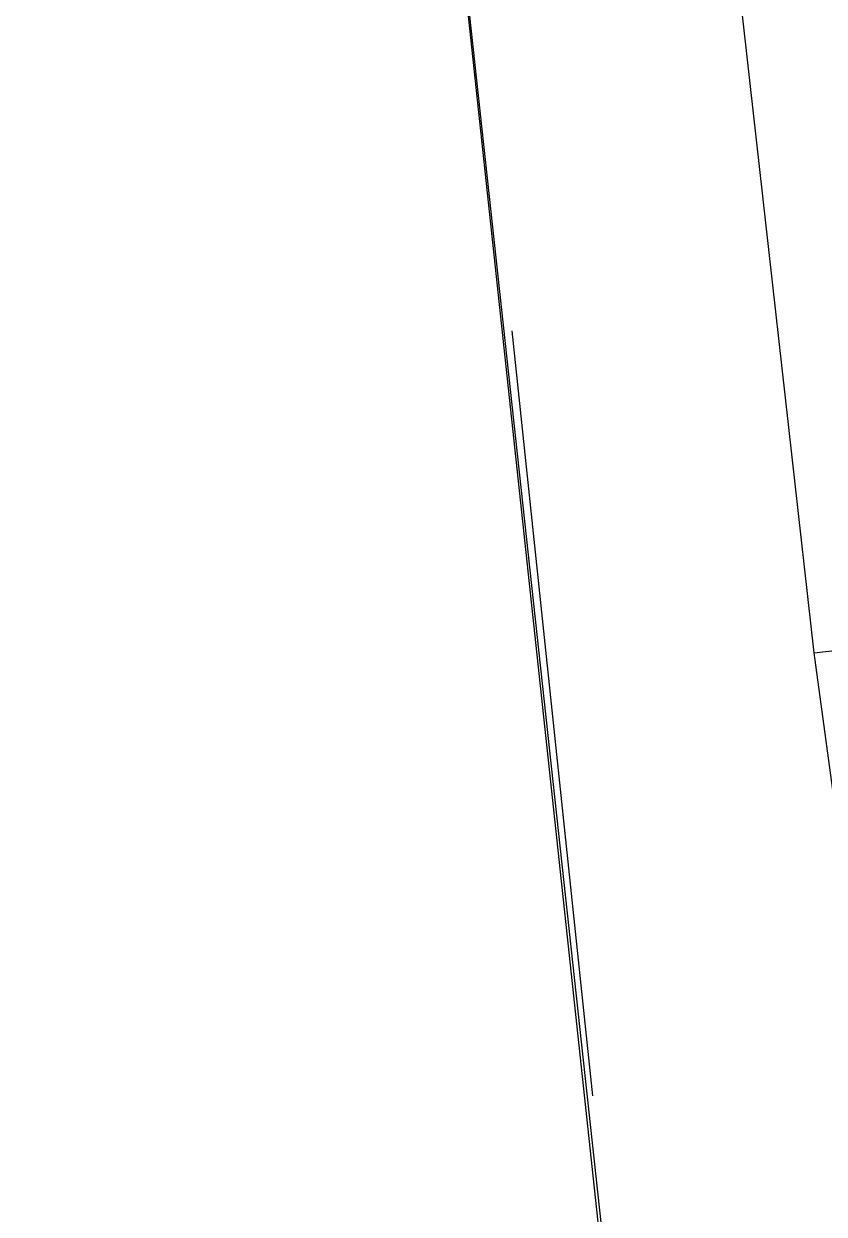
# Model space of a CAD drawing. Header units: feet. Extents: x -84 to 198, y -22 to 181.
# Drawn here: x 136.01 to 136.54, y 126.539 to 127.328 of the extents above; entities that cross this region are included whole.
import ezdxf

# ---------------------------------------------------------------- set-up
doc = ezdxf.new("R2010")
doc.units = ezdxf.units.FT
doc.layers.add('A-LINEA', color=7, linetype='CONTINUOUS')

msp = doc.modelspace()

# ---------------------------------------------------------------- linework, layer by layer
at = {"layer": 'A-LINEA'}
for p, q in [((136.5333, 126.9111), (136.12, 130.5911)), ((136.5333, 126.9111), (136.12, 130.5911)), ((136.3867, 126.6178), (136.3333, 127.1244)), ((136.3867, 126.6178), (136.3333, 127.1244))]:
    msp.add_line(p, q, dxfattribs=at)
for points in [[(137.5067, 106.2578), (137.4533, 109.6311), (137.3467, 112.9911), (137.1867, 116.3644), (136.9733, 119.7244), (136.72, 123.0844), (136.4, 126.4444), (136.04, 129.7911), (135.6267, 133.1378), (135.16, 136.4711), (134.64, 139.8044), (134.0667, 143.1244)], [(137.5067, 106.2578), (137.4533, 109.5911), (137.3467, 112.9244), (137.2, 116.2444), (136.9867, 119.5778), (136.7333, 122.8978), (136.4267, 126.2178), (136.0667, 129.5244), (135.6667, 132.8311), (135.2, 136.1378), (134.6933, 139.4311), (134.1333, 142.7111)], [(136.5733, 126.6178), (136.5333, 126.9111), (137.12, 126.9778), (137.1467, 126.6844), (136.5733, 126.6178)], [(136.5733, 126.6178), (136.5333, 126.9111), (137.12, 126.9778), (137.1467, 126.6844), (136.5733, 126.6178)]]:
    msp.add_lwpolyline(points, dxfattribs=at)

doc.saveas('drawing.dxf')
